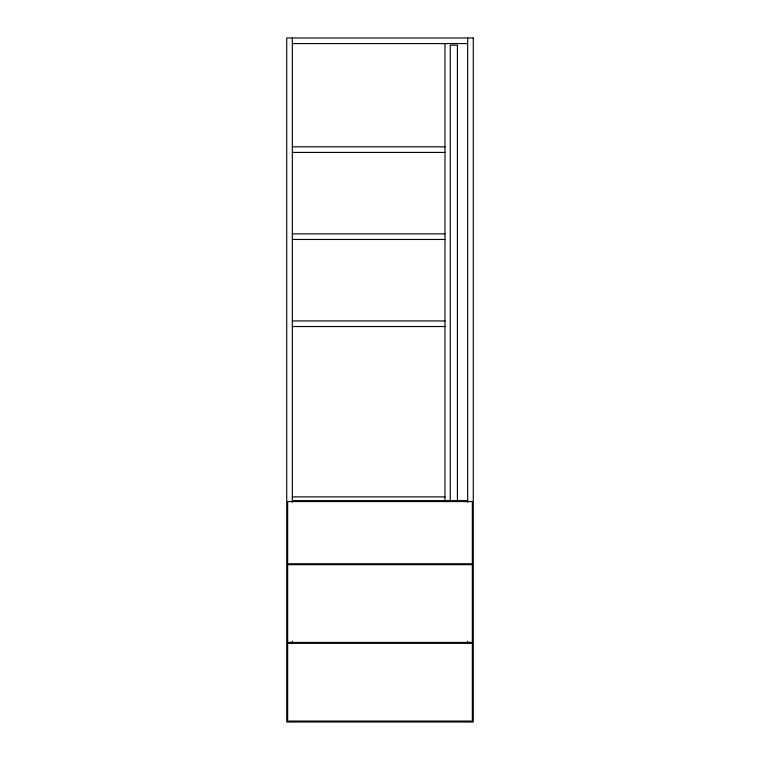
<?xml version="1.0" encoding="UTF-8"?>
<svg xmlns="http://www.w3.org/2000/svg" width="760" height="760" viewBox="0 0 760 760"><rect width="100%" height="100%" fill="white"/><g stroke="black" fill="none" stroke-linecap="round" stroke-linejoin="round"><path stroke-width="1.14" d="M292.324 43.596L467.675 43.596M292.324 146.822L444.98 146.822M292.324 152.418L444.98 152.418M292.324 233.871L444.98 233.871M292.324 239.466L444.98 239.466M292.324 320.929L444.98 320.929M292.324 326.524L444.98 326.524M292.324 496.897L444.98 496.897M292.324 500.631L467.675 500.631M467.675 38L467.675 502.312M467.675 641.25L467.675 643.625M457.416 500.631L457.416 45.154L450.262 45.154L450.262 500.631M444.98 43.596L444.98 500.631M292.324 38L292.324 502.312M292.324 641.25L292.324 643.625M473.271 38L286.729 38L286.729 722L473.271 722L473.271 38M472.34 501.562L287.66 501.562L287.66 563.749L472.34 563.749L472.34 501.562M472.34 564.68L287.66 564.68L287.66 642.409L472.34 642.409L472.34 564.68M472.34 643.34L287.66 643.34L287.66 721.069L472.34 721.069L472.34 643.34"/></g></svg>
